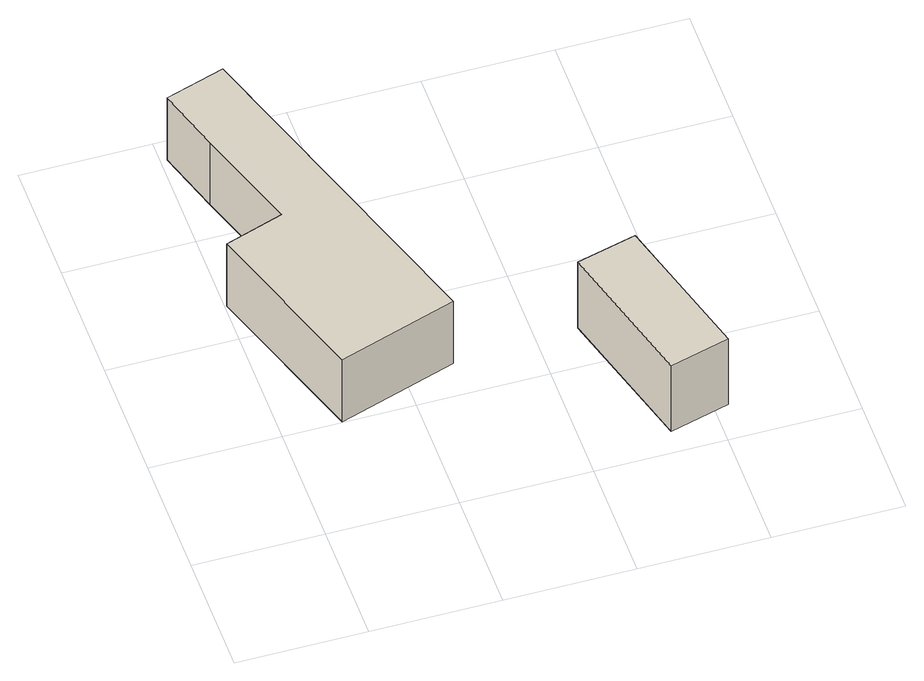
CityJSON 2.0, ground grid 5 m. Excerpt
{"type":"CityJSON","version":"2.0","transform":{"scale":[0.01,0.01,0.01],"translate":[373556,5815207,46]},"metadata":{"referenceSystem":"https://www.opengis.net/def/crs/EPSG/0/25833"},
"CityObjects":{
"building1":{"type":"Building","attributes":{"Gemeindeschluessel":"11000005","BezugspunktDach":"2200","function":"31001_3036","measuredHeight":3.21,"storeysAboveGround":1},"address":[{"country":"Germany","locality":"Berlin","thoroughfareNumber":"33","thoroughfareName":"Am Flugplatz Gatow"}],"geometry":[{"type":"Solid","lod":"1","boundaries":[[[[0,1,2,3,4,5,6]],[[7,8,9,10,11,12,13]],[[7,13,6,5]],[[8,7,5,4]],[[9,8,4,3]],[[10,9,3,2]],[[11,10,2,1]],[[12,11,1,0]],[[13,12,0,6]]]]}]},
"building2":{"type":"Building","attributes":{"Gemeindeschluessel":"11000005","BezugspunktDach":"2200","function":"31001_2612","measuredHeight":3.39,"storeysAboveGround":1},"address":[{"country":"Germany","locality":"Berlin","thoroughfareNumber":"33 (8)","thoroughfareName":"Am Flugplatz Gatow"}],"geometry":[{"type":"Solid","lod":"1","boundaries":[[[[14,15,16,17,18]],[[19,20,21,22,23]],[[19,23,18,17]],[[20,19,17,16]],[[21,20,16,15]],[[22,21,15,14]],[[23,22,14,18]]]]}]}
},
"vertices":[
[225,503,406],[687,654,406],[256,1985,406],[25,1911,406],[103,1655,406],[238,1244,406],[7,1167,406],[238,1244,86],[103,1655,86],[25,1911,86],[256,1985,86],[687,654,86],[225,503,86],[7,1167,86],
[1316,87,440],[1550,151,440],[1418,627,440],[1389,732,440],[1156,671,440],[1389,732,101],[1418,627,101],[1550,151,101],[1316,87,101],[1156,671,101]
]}
